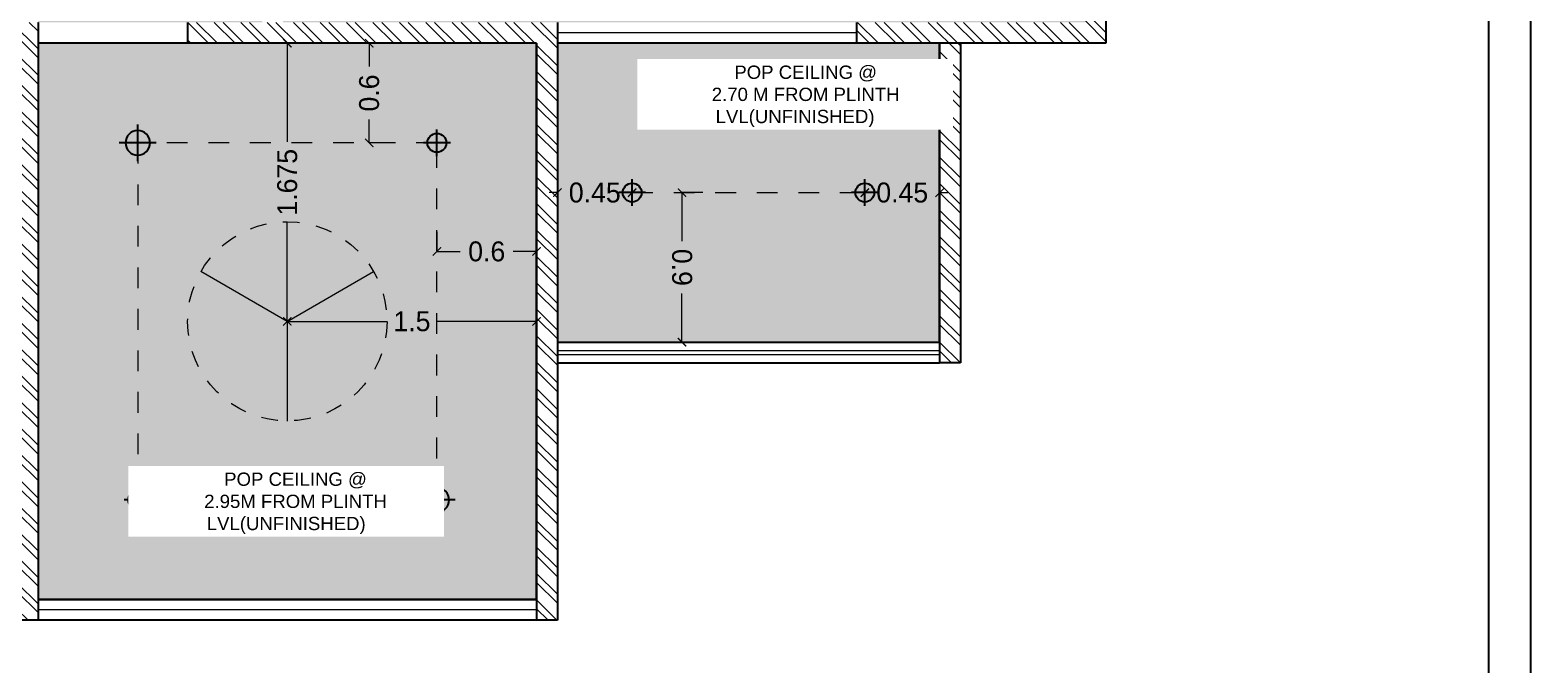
# Model space of a CAD drawing. Header units: metres. Extents: x 494 to 1845, y -666 to 1061.
# Drawn here: x 1784.97 to 1794, y 242.66 to 246.48 of the extents above; entities that cross this region are included whole.
import ezdxf

# ---------------------------------------------------------------- set-up
doc = ezdxf.new("R2010")
doc.units = ezdxf.units.M
doc.header["$MEASUREMENT"] = 0
doc.linetypes.add('141011 - Typical Flr Plans -1 - 1.5 & 1-2 BHK_ Kolshet Namrata1$0$HIDDEN', pattern=[0.375, 0.25, -0.125])
doc.linetypes.add('_ZCAD_DYNDIM_LINETYPE_DATA_NAME_', pattern=[0.25, 0.125, -0.125])
doc.layers.get('Defpoints').update_dxf_attribs({"color": 12})
for name, color, linetype, lineweight in [('01 WALL', 7, 'Continuous', 25), ('A-Wall Hatch', 8, 'Continuous', 9), ('DIMENSION', 8, 'Continuous', 5), ('ele ref line', 44, 'Continuous', 9), ('elec block', 14, 'Continuous', 9), ('VDA - FALSE CEILING', 7, 'Continuous', 5), ('VDA-HATCH', 8, 'Continuous', 9), ('VDA-RAILING', 25, 'Continuous', 5), ('VDA-SLIDING DOOR', 4, 'Continuous', 9), ('VDA-WALL', 250, 'Continuous', 25)]:
    doc.layers.add(name, color=color, linetype=linetype, lineweight=lineweight)
for name, color, linetype in [('CEILING', 7, 'Continuous'), ('ceiling elec', 7, 'Continuous'), ('SHEET', 7, 'Continuous'), ('TEXT', 7, 'Continuous'), ('VDA-WALL BELOW', 8, 'Continuous'), ('VDA_ELECTRICAL FIXTURES', 7, 'Continuous')]:
    doc.layers.add(name, color=color, linetype=linetype)
doc.styles.add('RS', font='GOTHIC.TTF')
doc.styles.get("Standard").update_dxf_attribs({"font": 'arial.ttf'})
doc.dimstyles.new('SMALL', dxfattribs={"dimtxt": 0.16, "dimasz": 0.05, "dimexe": 0, "dimexo": 0, "dimgap": 0.05, "dimtad": 0, "dimdec": 1, "dimzin": 0, "dimdsep": 46, "dimtxsty": 'RS', "dimblk": 'ARCHTICK', "dimcen": 2.5, "dimclrd": 256, "dimclre": 256, "dimclrt": 5, "dimadec": 0, "dimazin": 0, "dimtfac": 1, "dimtofl": 0, "dimtmove": 0, "dimatfit": 3, "dimldrblk": 'ARCHTICK', "dimfxl": 0, "dimtolj": 1, "dimtzin": 0, "dimarcsym": 0})

# ---------------------------------------------------------------- blocks, each defined once
blk = doc.blocks.new('12w')
at = {"layer": 'VDA_ELECTRICAL FIXTURES', "color": 5, "ltscale": 0.1}
for p, q in [((87910.28145249565, 3817.042512325924), (87910.28144543657, 3823.898232417295)), ((87906.81604333571, 3820.470368803413), (87913.74685459654, 3820.470375939805))]:
    blk.add_line(p, q, dxfattribs=at)
blk.add_circle((87910.28075605427, 3820.470372370896), 2.316151648332887, dxfattribs=at)
blk = doc.blocks.new('AEYTUU')
at = {"layer": 'VDA_ELECTRICAL FIXTURES', "color": 6, "ltscale": 0.1}
for p, q in [((8243.958968699393, -3482.814240096676), (8243.958968826868, -3482.690436009986)), ((8244.021548823775, -3482.752338117767), (8243.896388702484, -3482.752337988894))]:
    blk.add_line(p, q, dxfattribs=at)
blk.add_circle((8243.958981276084, -3482.752338053344), 0.04373075930944671, dxfattribs=at)
blk = doc.blocks.new('FAN 1')
at = {"layer": 'elec block', "color": 68, "true_color": 0x394d00}
for q in [(-3723.117876231178, 868.3742863660809), (-3722.078645746636, 868.3742863660809), (-3722.598260988907, 867.4742863660808)]:
    blk.add_line((-3722.598260988907, 868.074286366081), q, dxfattribs=at)
at = {"layer": 'elec block', "color": 68, "linetype": '141011 - Typical Flr Plans -1 - 1.5 & 1-2 BHK_ Kolshet Namrata1$0$HIDDEN', "ltscale": 0.15, "true_color": 0x394d00}
blk.add_circle((-3722.598260988907, 868.074286366081), 0.6, dxfattribs=at)
blk = doc.blocks.new('_ArchTick')
at = {"color": 0, "linetype": 'ByBlock', "const_width": 0.15}
blk.add_lwpolyline([(-0.5, -0.5), (0.5, 0.5)], dxfattribs=at)
blk = doc.blocks.new('*D633')
at = {"layer": 'Defpoints', "color": 0, "transparency": 16777216}
for p in [(2.399999999999864, -1.261257315364986), (3, -1.261257315364986), (3, -1.379366719586613)]:
    blk.add_point(p, dxfattribs=at)
at = {"layer": 'DIMENSION', "lineweight": -2, "transparency": 16777216}
for p, q in [((2.399999999999864, -1.261257315364986), (2.399999999999864, -1.379366719586613)), ((3, -1.261257315364986), (3, -1.379366719586613)), ((2.399999999999864, -1.379366719586613), (2.54060503059145, -1.379366719586613)), ((3, -1.379366719586613), (2.859394969408413, -1.379366719586613))]:
    blk.add_line(p, q, dxfattribs=at)
at = {"layer": 'DIMENSION', "lineweight": -2, "transparency": 16777216, "xscale": 0.05, "yscale": 0.05, "zscale": 0.05, "rotation": 180}
blk.add_blockref('_ArchTick', (2.399999999999864, -1.379366719586613), dxfattribs=at)
at = {"layer": 'DIMENSION', "lineweight": -2, "transparency": 16777216, "xscale": 0.05, "yscale": 0.05, "zscale": 0.05}
blk.add_blockref('_ArchTick', (3, -1.379366719586613), dxfattribs=at)
at = {"layer": 'DIMENSION', "color": 5, "transparency": 16777216, "insert": (2.699999999999818, -1.379366719586613), "char_height": 0.12, "attachment_point": 5, "style": 'RS'}
blk.add_mtext('\\A1;0.6', dxfattribs=at)
blk = doc.blocks.new('*D634')
at = {"layer": 'Defpoints', "color": 0, "transparency": 16777216}
for p in [(1.992728779216577, -0.125), (2.048309675320752, -0.125), (2.048309675320752, -0.7250000000000227)]:
    blk.add_point(p, dxfattribs=at)
at = {"layer": 'DIMENSION', "lineweight": -2, "transparency": 16777216}
for p, q in [((2.048309675320752, -0.125), (1.992728779216577, -0.125)), ((1.992728779216577, -0.125), (1.992728779216577, -0.2656050305914448)), ((1.992728779216577, -0.7250000000000227), (1.992728779216577, -0.5843949694085779)), ((2.048309675320752, -0.7250000000000227), (1.992728779216577, -0.7250000000000227))]:
    blk.add_line(p, q, dxfattribs=at)
at = {"layer": 'DIMENSION', "lineweight": -2, "transparency": 16777216, "xscale": 0.05, "yscale": 0.05, "zscale": 0.05}
for p, rotation in [((1.992728779216577, -0.125), 90), ((1.992728779216577, -0.7250000000000227), 270)]:
    blk.add_blockref('_ArchTick', p, dxfattribs=dict(at, rotation=rotation))
at = {"layer": 'DIMENSION', "color": 5, "transparency": 16777216, "insert": (1.992728779216577, -0.4250000000000114), "char_height": 0.12, "attachment_point": 5, "rotation": 90, "style": 'RS'}
blk.add_mtext('\\A1;0.6', dxfattribs=at)
blk = doc.blocks.new('*D635')
at = {"layer": 'Defpoints', "color": 0, "transparency": 16777216}
for p in [(1.499977825427095, -0.125), (1.499977825427095, -0.125), (1.499977825427095, -1.799999999977217)]:
    blk.add_point(p, dxfattribs=at)
at = {"layer": 'DIMENSION', "lineweight": -2, "transparency": 16777216}
for p, q in [((1.499977825427095, -0.125), (1.499977825427095, -0.125)), ((1.499977825427095, -0.125), (1.499977825427095, -0.7197331746996269)), ((1.499977825427095, -1.799999999977217), (1.499977825427095, -1.20526682527759)), ((1.499977825427095, -1.799999999977217), (1.499977825427095, -1.799999999977217))]:
    blk.add_line(p, q, dxfattribs=at)
at = {"layer": 'DIMENSION', "lineweight": -2, "transparency": 16777216, "xscale": 0.05, "yscale": 0.05, "zscale": 0.05}
for p, rotation in [((1.499977825427095, -0.125), 90), ((1.499977825427095, -1.799999999977217), 270)]:
    blk.add_blockref('_ArchTick', p, dxfattribs=dict(at, rotation=rotation))
at = {"layer": 'DIMENSION', "color": 5, "transparency": 16777216, "insert": (1.499977825427095, -0.9624999999886086), "char_height": 0.12, "attachment_point": 5, "rotation": 90, "style": 'RS'}
blk.add_mtext('\\A1;1.675', dxfattribs=at)
blk = doc.blocks.new('*D636')
at = {"layer": 'Defpoints', "color": 0, "transparency": 16777216}
for p in [(1.499977825427095, -1.799999999977217), (3, -1.800000000000011), (3, -1.800000000001859)]:
    blk.add_point(p, dxfattribs=at)
at = {"layer": 'DIMENSION', "lineweight": -2, "transparency": 16777216}
for p, q in [((1.499977825427095, -1.799999999977217), (1.499977825427095, -1.799999999979065)), ((1.499977825427095, -1.799999999979065), (2.099812162203762, -1.799999999988188)), ((3, -1.800000000001859), (2.400165663223333, -1.799999999992735)), ((3, -1.800000000000011), (3, -1.800000000001859))]:
    blk.add_line(p, q, dxfattribs=at)
at = {"layer": 'DIMENSION', "lineweight": -2, "transparency": 16777216, "xscale": 0.05, "yscale": 0.05, "zscale": 0.05}
for p, rotation in [((1.499977825427095, -1.799999999979065), 179.9999999991293), ((3, -1.800000000001859), 359.9999999991293)]:
    blk.add_blockref('_ArchTick', p, dxfattribs=dict(at, rotation=rotation))
at = {"layer": 'DIMENSION', "color": 5, "transparency": 16777216, "insert": (2.249988912713434, -1.799999999990462), "char_height": 0.12, "attachment_point": 5, "style": 'RS'}
blk.add_mtext('\\A1;1.5', dxfattribs=at)
blk = doc.blocks.new('*D637')
at = {"layer": 'Defpoints', "color": 0, "transparency": 16777216}
for p in [(4.27496876575492, -1.024999999967548), (3.874831541495269, -1.925013887732945), (4.274999999999864, -1.925000000000011)]:
    blk.add_point(p, dxfattribs=at)
at = {"layer": 'DIMENSION', "lineweight": -2, "transparency": 16777216}
for p, q in [((3.999800307175065, -1.025009549610928), (3.874800307250325, -1.025013887700482)), ((3.874800307250325, -1.025013887700482), (3.874810447822256, -1.317209672991908)), ((3.874831541495269, -1.925013887732945), (3.874821400923338, -1.632818102441547)), ((3.999831541420008, -1.925009549643391), (3.874831541495269, -1.925013887732945))]:
    blk.add_line(p, q, dxfattribs=at)
at = {"layer": 'DIMENSION', "lineweight": -2, "transparency": 16777216, "xscale": 0.05, "yscale": 0.05, "zscale": 0.05}
for p, rotation in [((3.874800307250325, -1.025013887700482), 90.00198843378972), ((3.874831541495269, -1.925013887732945), 270.0019884337897)]:
    blk.add_blockref('_ArchTick', p, dxfattribs=dict(at, rotation=rotation))
at = {"layer": 'DIMENSION', "color": 5, "transparency": 16777216, "insert": (3.874815924372797, -1.475013887716727), "char_height": 0.12, "attachment_point": 5, "rotation": 270.00198843378973, "style": 'RS'}
blk.add_mtext('\\A1;0.9', dxfattribs=at)
blk = doc.blocks.new('*D638')
at = {"layer": 'Defpoints', "color": 0, "transparency": 16777216}
for p in [(3.125, -1.024999999964962), (3.125, -1.024999999964962), (3.574965786859366, -1.024999999964962)]:
    blk.add_point(p, dxfattribs=at)
at = {"layer": 'DIMENSION', "lineweight": -2, "transparency": 16777216}
for p, q in [((3.125, -1.024999999964962), (3.075000000000045, -1.024999999964962)), ((3.125, -1.024999999964962), (3.125, -1.024999999964962)), ((3.574965786859366, -1.024999999964962), (3.574965786859366, -1.024999999964962)), ((3.574965786859366, -1.024999999964962), (3.62496578685932, -1.024999999964962))]:
    blk.add_line(p, q, dxfattribs=at)
at = {"layer": 'DIMENSION', "lineweight": -2, "transparency": 16777216, "xscale": 0.05, "yscale": 0.05, "zscale": 0.05}
blk.add_blockref('_ArchTick', (3.125, -1.024999999964962), dxfattribs=at)
at = {"layer": 'DIMENSION', "lineweight": -2, "transparency": 16777216, "xscale": 0.05, "yscale": 0.05, "zscale": 0.05, "rotation": 180}
blk.add_blockref('_ArchTick', (3.574965786859366, -1.024999999964962), dxfattribs=at)
at = {"layer": 'DIMENSION', "color": 5, "transparency": 16777216, "insert": (3.349982893429569, -1.024999999964962), "char_height": 0.12, "attachment_point": 5, "style": 'RS'}
blk.add_mtext('\\A1;0.45', dxfattribs=at)
blk = doc.blocks.new('*D639')
at = {"layer": 'Defpoints', "color": 0, "transparency": 16777216}
for p in [(4.974988610086029, -1.02499999998733), (5.424999999999955, -1.02499999998733), (5.424999999999955, -1.025000083479313)]:
    blk.add_point(p, dxfattribs=at)
at = {"layer": 'DIMENSION', "lineweight": -2, "transparency": 16777216}
for p, q in [((4.974988610086029, -1.025000083479313), (4.924988610086075, -1.025000083479313)), ((4.974988610086029, -1.02499999998733), (4.974988610086029, -1.025000083479313)), ((5.424999999999955, -1.02499999998733), (5.424999999999955, -1.025000083479313)), ((5.424999999999955, -1.025000083479313), (5.474999999999909, -1.025000083479313))]:
    blk.add_line(p, q, dxfattribs=at)
at = {"layer": 'DIMENSION', "lineweight": -2, "transparency": 16777216, "xscale": 0.05, "yscale": 0.05, "zscale": 0.05}
blk.add_blockref('_ArchTick', (4.974988610086029, -1.025000083479313), dxfattribs=at)
at = {"layer": 'DIMENSION', "lineweight": -2, "transparency": 16777216, "xscale": 0.05, "yscale": 0.05, "zscale": 0.05, "rotation": 180}
blk.add_blockref('_ArchTick', (5.424999999999955, -1.025000083479313), dxfattribs=at)
at = {"layer": 'DIMENSION', "color": 5, "transparency": 16777216, "insert": (5.199994305042992, -1.025000083479313), "char_height": 0.12, "attachment_point": 5, "style": 'RS'}
blk.add_mtext('\\A1;0.45', dxfattribs=at)
blk = doc.blocks.new('asfsdf')
at = {"layer": 'A-Wall Hatch', "ltscale": 0.1}
h = blk.add_hatch(dxfattribs=at)
h.set_pattern_fill('ANSI32', color=256, scale=0.3, angle=270)
h.set_pattern_definition([(315, (3.125, -3.600000000000023), (0.07954951288348662, 0.07954951288348659), []), (315, (3.125, -3.653033008500017), (0.07954951288348662, 0.07954951288348659), [])])
h.paths.add_polyline_path([(1.349999999999909, 6), (1.474999999999909, 6), (1.474999999999909, 6.900000000000034), (4.825000000000045, 6.900000000000034), (4.825000000000045, 3.475000000000023), (3.575000000000045, 3.475000000000023), (3.575000000000045, 3.350000000000023), (5.299999999999955, 3.350000000000023), (5.299999999999955, 3.475000000000023), (4.950000000000045, 3.475000000000023), (4.950000000000045, 4.825000000000045), (5.299999999999955, 4.825000000000045), (5.299999999999955, 4.950000000000045), (4.950000000000045, 4.950000000000045), (4.950000000000045, 7.025000000000034), (1.349999999999909, 7.025000000000034)])
h.paths.add_polyline_path([(-3.25, -1.449999999999989), (-3.125, -1.449999999999989), (-3.125, 6.299999999999955), (-1.775000000000091, 6.299999999999955), (-1.775000000000091, 5.349999999999966), (-1.650000000000091, 5.349999999999966), (-1.650000000000091, 6.424999999999955), (-3.25, 6.424999999999955)])
h.paths.add_polyline_path([(-2.375, 3.774999999999977), (-0.125, 3.774999999999977), (-0.125, 0.8999999999999773), (0, 0.8999999999999773), (0, 3.774999999999977), (0.375, 3.774999999999977), (0.375, 3.899999999999977), (-1.650000000000091, 3.899999999999977), (-1.650000000000091, 4.749999999999943), (-1.775000000000091, 4.749999999999943), (-1.775000000000091, 3.899999999999977), (-2.375, 3.899999999999977)])
h.paths.add_polyline_path([(0.900000000000091, -0.125), (3, -0.125), (3, -3.600000000000023), (3.125, -3.600000000000023), (3.125, 0), (0.900000000000091, 0)])
h.paths.add_polyline_path([(5.424999999999955, -0.125), (5.424999999999955, -2.050000000000011), (5.549999999999955, -2.050000000000011), (5.549999999999955, -0.125), (6.424999999999955, -0.125), (6.424999999999955, 4.950000000000045), (6.299999999999955, 4.950000000000045), (6.299999999999955, 0), (5.424999999999955, 0)])
h.paths.add_polyline_path([(0.974999999999909, 3.775139446603532), (0.974999999999909, 3.899999999999977), (1.349999999999909, 3.899999999999977), (1.349999999999909, 4.799999999999955), (1.474999999999909, 4.799999999999955), (1.474999999999909, 3.899999999999977), (2.375, 3.899999999999977), (2.375, 3.349999999999966), (2.25, 3.349999999999966), (2.25, 3.774999999999977), (1.474999999999909, 3.774999999999977), (1.474999999999909, 0.8999999999999773), (1.349999999999909, 0.8999999999999773), (1.349999999999909, 1.699999999999989), (0.75, 1.699999999999989), (0.75, 1.824999999999989), (1.349999999999909, 1.824999999999989), (1.349999999999909, 3.774999999999977), (0.9809027286516994, 3.774999999999977), (0.9809027286516994, 3.775139446603532)])
h.paths.add_polyline_path([(-0.724999999999909, -0.125), (-0.125, -0.125), (-0.125, -3.600000000000023), (0, -3.600000000000023), (0, 0), (-0.724999999999909, 0)])
h.paths.add_polyline_path([(-3.125, -0.125), (-3.125, 0), (-2.525000000000091, 0), (-2.525000000000091, -0.125)])
h.paths.add_polyline_path([(4.924999999999955, -0.125), (4.924999999999955, 0), (5.424999999999955, 0), (5.424999999999955, -0.125)])
at = {"layer": 'VDA-HATCH', "true_color": 0xdbdbdb}
h = blk.add_hatch(color=254, dxfattribs=at)
h.dxf.hatch_style = 1
h.paths.add_polyline_path([(6.299999999999955, 0), (1.474999999999909, 0), (1.474999999999909, 3.774999999999977), (2.25, 3.774999999999977), (2.25, 3.349999999999966), (6.299999999999955, 3.349999999999966)])
h.paths.add_polyline_path([(1.474999999999909, 3.899999999999977), (2.375, 3.899999999999977), (2.375, 3.475000000000023), (4.825000000000045, 3.475000000000023), (4.825000000000045, 6.900000000000034), (1.474999999999909, 6.900000000000034)])
h.paths.add_polyline_path([(-0.125, 3.774999999999977), (-3.125, 3.774999999999977), (-3.125, 0), (-0.125, 0)])
h.paths.add_polyline_path([(3, -0.125), (0, -0.125), (0, -3.475000000000023), (3, -3.475000000000023)])
h.paths.add_polyline_path([(-1.775000000000091, 3.899999999999977), (-3.125, 3.899999999999977), (-3.125, 6.299999999999955), (-1.775000000000091, 6.299999999999955)])
h.paths.add_polyline_path([(1.349999999999909, 1.824999999999989), (0, 1.824999999999989), (0, 3.774999999999977), (1.349999999999909, 3.774999999999977)])
h.paths.add_polyline_path([(1.349999999999909, 1.699999999999989), (0, 1.699999999999989), (0, 0), (1.349999999999909, 0)])
h.paths.add_polyline_path([(4.950000000000045, 4.825000000000045), (6.299999999999955, 4.825000000000045), (6.299999999999955, 3.475000000000023), (4.950000000000045, 3.475000000000023)])
at = {"layer": 'VDA-HATCH', "true_color": 0xb2b2b2}
h = blk.add_hatch(color=253, dxfattribs=at)
h.dxf.hatch_style = 1
h.paths.add_polyline_path([(3.125, -1.925000000000011), (5.424999999999955, -1.925000000000011), (5.424999999999955, -0.125), (3.125, -0.125)])
h.paths.add_polyline_path([(-3.125, -1.324999999999989), (-0.125, -1.324999999999989), (-0.125, -0.125), (-3.125, -0.125)])
at = {"layer": 'CEILING', "color": 6}
for points in [[(3, -0.125), (0, -0.125), (0, -3.475000000000023), (3, -3.475000000000023)], [(3.125, -1.925000000000011), (5.424999999999955, -1.925000000000011), (5.424999999999955, -0.125), (3.125, -0.125)]]:
    blk.add_lwpolyline(points, close=True, dxfattribs=at)
at = {"layer": 'VDA - FALSE CEILING', "color": 253, "linetype": '_ZCAD_DYNDIM_LINETYPE_DATA_NAME_'}
blk.add_line((3.574949570073613, -1.024999999947767), (4.974987961436227, -1.02499999998733), dxfattribs=at)
blk.add_lwpolyline([(0.5999999999996817, -2.875), (2.399999999999864, -2.875), (2.399999999999864, -0.7250000000000227), (0.5999999999996817, -0.7250000000000227)], close=True, dxfattribs=at)
at = {"layer": 'VDA-RAILING'}
for p, q in [((3.125, -1.975000000000023), (5.424999999999955, -1.975000000000023)), ((3.125, -2), (5.424999999999955, -2))]:
    blk.add_line(p, q, dxfattribs=at)
at = {"layer": 'VDA-SLIDING DOOR'}
for p, q in [((4.924999999999955, -0.0625), (3.125, -0.0625)), ((3, -3.537500000000023), (0, -3.537500000000023))]:
    blk.add_line(p, q, dxfattribs=at)
at = {"layer": 'VDA-WALL'}
for p, q in [((6.424999999999955, 4.950000000000045), (6.424999999999955, -0.125)), ((0, 0), (0, -3.600000000000023)), ((0.900000000000091, 0), (0.900000000000091, -0.125)), ((3.125, 0), (3.125, -3.600000000000023)), ((4.924999999999955, 0), (4.924999999999955, -0.125)), ((3, -0.125), (0.900000000000091, -0.125)), ((3, -0.125), (3, -3.600000000000023)), ((6.424999999999955, -0.125), (4.924999999999955, -0.125)), ((5.424999999999955, -0.125), (5.424999999999955, -2.050000000000011)), ((5.549999999999955, -0.125), (5.549999999999955, -2.050000000000011)), ((5.549999999999955, -2.050000000000011), (5.424999999999955, -2.050000000000011)), ((0, -3.600000000000023), (-0.125, -3.600000000000023)), ((3.125, -3.600000000000023), (3, -3.600000000000023))]:
    blk.add_line(p, q, dxfattribs=at)
at = {"layer": 'VDA-WALL BELOW'}
for p, q in [((5.424999999999955, -0.125), (3.125, -0.125)), ((3.125, -1.925000000000011), (5.424999999999955, -1.925000000000011)), ((3.125, -2.050000000000011), (5.424999999999955, -2.050000000000011)), ((3, -3.475000000000023), (0, -3.475000000000023)), ((3, -3.600000000000023), (0, -3.600000000000023))]:
    blk.add_line(p, q, dxfattribs=at)
at = {"layer": '01 WALL', "xscale": 1.296, "yscale": 1.296, "zscale": 1.296}
for p in [(-10681.7708397338, 4512.922030117133), (-10680.59587394694, 4512.622030117168), (-10679.19585177237, 4512.622030117146), (-10683.5708397338, 4510.772030117133)]:
    blk.add_blockref('AEYTUU', p, dxfattribs=at)
at = {"layer": 'ceiling elec', "color": 55, "lineweight": 0, "xscale": -0.032002010394372, "yscale": 0.032002010394372, "zscale": 0.032002010394372}
for p in [(2813.905740701981, -122.9877325680265), (2815.705740701981, -125.1377325680265)]:
    blk.add_blockref('12w', p, dxfattribs=at)
at = {"layer": 'ele ref line', "color": 14}
blk.add_blockref('FAN 1', (3724.098238814334, -869.8742863660582), dxfattribs=at)
at = {"layer": 'DIMENSION'}
for p1, p2, distance, override, picture, middle in [((1.499977825427095, -1.799999999977217), (1.499977825427095, -0.125), 0, {"dimtxt": 0.12, "dimdec": 3, "dimblk": 'ArchTick'}, '*D635', (1.499977825427095, -0.9624999999886086)), ((2.048309675320752, -0.7250000000000227), (2.048309675320752, -0.125), 0.055580896104174826, {"dimtxt": 0.12, "dimblk": 'ArchTick'}, '*D634', (1.992728779216577, -0.4250000000000114)), ((4.974988610086029, -1.02499999998733), (5.424999999999955, -1.02499999998733), -8.34919828829328e-08, {"dimtxt": 0.12, "dimdec": 2, "dimblk": 'ArchTick'}, '*D639', (5.199994305042992, -1.025000083479313)), ((4.27496876575492, -1.024999999967548), (4.274999999999864, -1.925000000000011), -0.4001684587455795, {"dimtxt": 0.12, "dimblk": 'ArchTick'}, '*D637', (3.874815924372797, -1.475013887716727)), ((2.399999999999864, -1.261257315364986), (3, -1.261257315364986), -0.11810940422162708, {"dimtxt": 0.12, "dimblk": 'ArchTick'}, '*D633', (2.699999999999818, -1.379366719586613)), ((1.499977825427095, -1.799999999977217), (3, -1.800000000000011), -1.8480772467910376e-12, {"dimtxt": 0.12, "dimblk": 'ArchTick'}, '*D636', (2.249988912713434, -1.799999999990462))]:
    dim = blk.add_aligned_dim(p1=p1, p2=p2, distance=distance, dimstyle='SMALL', override=override, dxfattribs=at)
    dim.commit()
    dim.dimension.update_dxf_attribs({"geometry": picture, "text_midpoint": middle})
dim = blk.add_aligned_dim(p1=(3.574965786861867, -1.024999999965075), p2=(3.125000000002501, -1.024999999965075), distance=0, dimstyle='SMALL', override={"dimtxt": 0.12, "dimdec": 2, "dimblk": 'ArchTick'}, dxfattribs=at)
dim.commit()
dim.dimension.update_dxf_attribs({"geometry": '*D638', "text_midpoint": (3.34998289343207, -1.024999999965075), "insert": (2.501110429875553e-12, -1.13686837721616e-13)})
at = {"layer": 'TEXT', "extrusion": (-0.0001275556141251, 1.52775613832e-05, 0.9999999917480806), "char_height": 0.08, "width": 1.819508899797923, "attachment_point": 2, "text_direction": (0.9999999918647826, -3.30549834200477e-09, 0.0001275556141904859), "bg_fill": 2}
for s, insert in [('\\pi0.12731;POP CEILING @\\P2.70 M FROM PLINTH LVL(UNFINISHED)', (4.555382850986916, -0.2597304506925013, -0.0001210037374481943)), ('\\pi0.11179;POP CEILING @\\P2.95M FROM PLINTH LVL(UNFINISHED)', (1.493488926230839, -2.71024793901384, -0.0001210037374481943))]:
    blk.add_mtext(s, dxfattribs=dict(at, insert=insert))

msp = doc.modelspace()

# ---------------------------------------------------------------- block references
at = {"layer": 'DIMENSION', "color": 6}
msp.add_blockref('asfsdf', (1785.016925066525, 246.5212295753344), dxfattribs=at)

# ---------------------------------------------------------------- next in the draw order: linework, layer by layer
at = {"layer": 'SHEET'}
for points in [[(1794.000172032112, 258.4527910279708), (1779.691801894293, 258.4527910279708), (1779.691801894293, 238.2166675476141), (1794.000172032112, 238.2166675476141)], [(1793.746001689549, 258.1986206854817), (1779.945972236857, 258.1986206854817), (1779.945972236857, 238.4708378901031), (1793.746001689549, 238.4708378901031)]]:
    msp.add_lwpolyline(points, close=True, dxfattribs=at)

doc.saveas('drawing.dxf')
